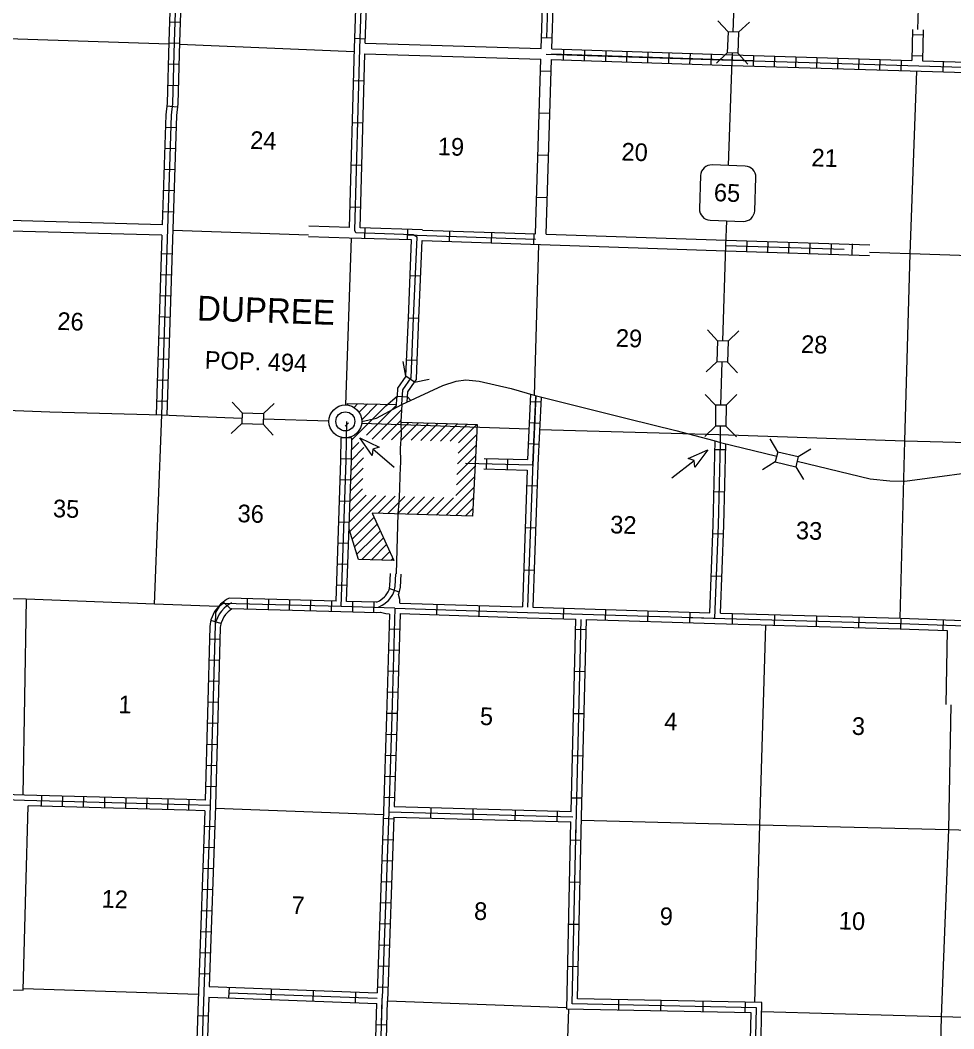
# Model space of a CAD drawing. Extents: x 589837 to 1026606, y 16219719 to 16549911.
# Drawn here: x 957209 to 983629, y 16361112 to 16389668 of the extents above; entities that cross this region are included whole.
import ezdxf

# ---------------------------------------------------------------- set-up
doc = ezdxf.new("R2010")
doc.units = 0
for name, color, linetype in [('L10', 7, 'Continuous'), ('L11', 7, 'Continuous'), ('L13', 7, 'Continuous'), ('L14', 7, 'Continuous'), ('L16', 7, 'Continuous'), ('L18', 7, 'Continuous'), ('L28', 7, 'Continuous'), ('L3', 7, 'Continuous'), ('L4', 7, 'Continuous'), ('L8', 7, 'Continuous'), ('L9', 7, 'Continuous')]:
    doc.layers.add(name, color=color, linetype=linetype)

msp = doc.modelspace()

# ---------------------------------------------------------------- linework, layer by layer
at = {"layer": 'L10'}
msp.add_lwpolyline([(957367, 16365032), (957431, 16367422)], dxfattribs=at)
at = {"layer": 'L11'}
for p, q in [((966971, 16389014), (971952, 16388865)), ((966962, 16388714), (971942, 16388565)), ((961231, 16383878), (956089, 16384015)), ((961222, 16383578), (956081, 16383715)), ((966530, 16383800), (965376, 16383837)), ((972093, 16383607), (977183, 16383438)), ((966522, 16383500), (965367, 16383537)), ((983443, 16372387), (983404, 16370290))]:
    msp.add_line(p, q, dxfattribs=at)
for points in [[(971934, 16383313), (977173, 16383138)], [(951823, 16357129), (951934, 16359573), (952018, 16362296), (952041, 16362306), (957291, 16362208), (957367, 16365032)]]:
    msp.add_lwpolyline(points, dxfattribs=at)
at = {"layer": 'L13'}
for p, q in [((982611, 16389402), (982741, 16393493)), ((961715, 16388986), (966664, 16388783)), ((965367, 16383579), (961526, 16383718)), ((966426, 16378775), (966585, 16383498)), ((971762, 16379046), (971886, 16383314)), ((961013, 16373136), (961220, 16378493)), ((966873, 16378258), (971607, 16378094)), ((957383, 16373275), (957287, 16367726)), ((962734, 16367355), (967489, 16367181)), ((962250, 16362088), (957292, 16362244)), ((972677, 16361709), (967604, 16361893)), ((988624, 16361298), (978193, 16361594))]:
    msp.add_line(p, q, dxfattribs=at)
for points in [[(945856, 16389471), (950938, 16389319), (956272, 16389167), (961415, 16388997)], [(982114, 16372735), (982244, 16377758), (982389, 16383053), (982580, 16388226)], [(998349, 16382542), (992947, 16382679), (987706, 16382869), (982389, 16383053), (981243, 16383093)], [(971907, 16378084), (976977, 16377941), (982244, 16377758), (987603, 16377615)], [(962816, 16373070), (961013, 16373136), (957383, 16373275), (955712, 16373294), (952240, 16373421), (950571, 16373490), (946899, 16373614), (945162, 16373669), (941631, 16373755), (939912, 16373843), (936422, 16373944), (934612, 16374018), (931389, 16374121), (929287, 16374227), (926231, 16374309)], [(978299, 16372544), (978128, 16366886), (977991, 16361859)], [(982937, 16351096), (983154, 16356363), (983276, 16361450), (983488, 16366759), (983554, 16370285)], [(973094, 16367021), (978128, 16366886), (983488, 16366759), (988834, 16366574)], [(972405, 16351522), (972562, 16356729), (972730, 16361667)]]:
    msp.add_lwpolyline(points, dxfattribs=at)
at = {"layer": 'L16'}
for p, q in [((966467, 16378772), (966468, 16378813)), ((966467, 16378799), (966481, 16378813)), ((966468, 16378813), (967856, 16378786)), ((966590, 16377790), (967591, 16378791)), ((966657, 16378705), (966759, 16378808)), ((966800, 16378566), (967036, 16378802)), ((966874, 16378357), (967314, 16378797)), ((967006, 16377923), (967855, 16378772)), ((967170, 16377804), (967998, 16378633)), ((966406, 16378171), (966504, 16378270)), ((967445, 16377797), (967989, 16378341)), ((967721, 16377790), (968208, 16378277)), ((967981, 16378283), (969597, 16378241)), ((967997, 16377783), (968484, 16378270)), ((968272, 16377776), (968760, 16378263)), ((968548, 16377768), (969035, 16378256)), ((968824, 16377761), (969311, 16378249)), ((969099, 16377754), (969587, 16378241)), ((969375, 16377747), (969862, 16378234)), ((969597, 16378241), (970141, 16378217)), ((969614, 16377703), (970129, 16378218)), ((970141, 16378217), (970008, 16375628)), ((969599, 16377405), (970126, 16377933)), ((966580, 16377215), (966933, 16377567)), ((966585, 16377503), (966795, 16377712)), ((969583, 16377107), (970111, 16377634)), ((966571, 16376922), (966924, 16377276)), ((969568, 16376808), (970096, 16377336)), ((966561, 16376630), (966916, 16376985)), ((969552, 16376510), (970080, 16377038)), ((969537, 16376212), (970065, 16376740)), ((966551, 16376337), (966907, 16376693)), ((969259, 16375651), (970050, 16376442)), ((966521, 16375459), (967274, 16376211)), ((966531, 16375752), (966999, 16376220)), ((966536, 16375190), (967548, 16376203)), ((966541, 16376044), (966899, 16376402)), ((967337, 16375709), (967823, 16376195)), ((967612, 16375701), (968097, 16376186)), ((967886, 16375692), (968372, 16376178)), ((968161, 16375684), (968646, 16376170)), ((968435, 16375676), (968921, 16376161)), ((968710, 16375668), (969195, 16376153)), ((968984, 16375659), (969470, 16376145)), ((969534, 16375643), (970034, 16376143)), ((969808, 16375634), (970019, 16375845)), ((967111, 16375482), (967226, 16375598)), ((970008, 16375628), (967173, 16375714)), ((967173, 16375714), (967783, 16374370)), ((966604, 16374975), (967111, 16375482)), ((966672, 16374761), (967314, 16375403)), ((966786, 16374401), (966515, 16375256)), ((966740, 16374546), (967226, 16375032)), ((967226, 16375032), (967403, 16375209)), ((967226, 16374749), (967491, 16375014)), ((966875, 16374398), (967226, 16374749)), ((967149, 16374390), (967579, 16374820)), ((967424, 16374381), (967667, 16374625)), ((967698, 16374373), (967756, 16374430)), ((967783, 16374370), (966786, 16374401))]:
    msp.add_line(p, q, dxfattribs=at)
for radius in [466, 269]:
    msp.add_circle((966410, 16378310), radius, dxfattribs=at)
at = {"layer": 'L18'}
for p, q in [((977239, 16389338), (976951, 16389647)), ((977537, 16389328), (977846, 16389616)), ((977239, 16389338), (977218, 16388742)), ((977537, 16389328), (977239, 16389338)), ((977537, 16389328), (977516, 16388732)), ((977218, 16388742), (976910, 16388454)), ((977516, 16388732), (977218, 16388742)), ((977516, 16388732), (977804, 16388423)), ((976943, 16380594), (976654, 16380901)), ((977241, 16380584), (977549, 16380873)), ((976943, 16380594), (976924, 16379998)), ((977241, 16380584), (976943, 16380594)), ((977241, 16380584), (977222, 16379988)), ((968124, 16379593), (968047, 16380007)), ((976924, 16379998), (976617, 16379709)), ((977222, 16379988), (976924, 16379998)), ((977222, 16379988), (977511, 16379681)), ((968125, 16379592), (967891, 16379251)), ((968369, 16379423), (968124, 16379593)), ((968182, 16379149), (968371, 16379422)), ((968369, 16379423), (968784, 16379500)), ((967555, 16378748), (967874, 16379024)), ((967891, 16379251), (967874, 16379024)), ((967874, 16379024), (968172, 16379002)), ((968172, 16379002), (968182, 16379149)), ((968172, 16379002), (968260, 16378901)), ((976885, 16378772), (976589, 16379072)), ((977184, 16378769), (977484, 16379066)), ((963495, 16378549), (963207, 16378858)), ((964091, 16378529), (964399, 16378817)), ((976885, 16378772), (976881, 16378175)), ((977184, 16378769), (976885, 16378772)), ((977184, 16378769), (977179, 16378173)), ((963495, 16378549), (963485, 16378251)), ((963495, 16378549), (964091, 16378529)), ((964091, 16378529), (964081, 16378231)), ((963485, 16378251), (963176, 16377963)), ((963485, 16378251), (964081, 16378231)), ((964081, 16378231), (964369, 16377922)), ((976881, 16378175), (976581, 16377879)), ((977179, 16378173), (976881, 16378175)), ((977179, 16378173), (977476, 16377872)), ((978647, 16377451), (978428, 16377811)), ((978647, 16377451), (978577, 16377161)), ((978647, 16377451), (979227, 16377311)), ((979227, 16377311), (979157, 16377021)), ((979227, 16377311), (979587, 16377530)), ((978577, 16377161), (978217, 16376941)), ((978577, 16377161), (979157, 16377021)), ((979157, 16377021), (979377, 16376661))]:
    msp.add_line(p, q, dxfattribs=at)
at = {"layer": 'L28'}
for p, q in [((967794, 16377000), (967187, 16377523)), ((975651, 16376709), (976282, 16377204))]:
    msp.add_line(p, q, dxfattribs=at)
for points in [[(967187, 16377523), (967165, 16377345), (966817, 16377842), (967365, 16377578)], [(976282, 16377204), (976111, 16377260), (976666, 16377505), (976300, 16377018)]]:
    msp.add_lwpolyline(points, close=True, dxfattribs=at)
at = {"layer": 'L3'}
for p, q in [((977727, 16385536), (976788, 16385570)), ((976464, 16385268), (976431, 16384329)), ((977996, 16384273), (978029, 16385212)), ((976732, 16384005), (977671, 16383971)), ((977035, 16378770), (977073, 16379993)), ((964086, 16378383), (965944, 16378324)), ((977026, 16377707), (977029, 16378174))]:
    msp.add_line(p, q, dxfattribs=at)
for points in [[(977388, 16389333), (977544, 16393816), (977713, 16399146), (977904, 16404340), (978066, 16409705), (978145, 16413589), (978333, 16414132)], [(977256, 16385553), (977360, 16388535), (977367, 16388737)], [(977092, 16380589), (977178, 16383288), (977202, 16383988)], [(938142, 16379286), (940104, 16379219), (945393, 16379043), (950665, 16378860), (958051, 16378582), (961208, 16378494), (962274, 16378450), (963490, 16378400)], [(966876, 16378310), (967293, 16378398), (968006, 16378784), (969173, 16379323), (969544, 16379444), (969821, 16379486), (970195, 16379449), (971105, 16379237), (971782, 16379040), (974421, 16378381), (975761, 16378047), (976836, 16377771), (977026, 16377707), (978616, 16377322)], [(979196, 16377181), (981262, 16376681), (981819, 16376630), (982244, 16376616), (987586, 16377331), (988272, 16377426), (988822, 16377409), (989112, 16377341), (989424, 16377198), (993153, 16374538)]]:
    msp.add_lwpolyline(points, dxfattribs=at)
for centre, start, end in [((976775, 16385258), 87.9702, 177.9702), ((977714, 16385224), 357.9702, 87.9702), ((976742, 16384319), 177.9702, 267.9702), ((977681, 16384285), 267.9702, 357.9702)]:
    msp.add_arc(centre, 313, start, end, dxfattribs=at)
at = {"layer": 'L4'}
msp.add_lwpolyline([(968006, 16378784), (967983, 16378310), (967987, 16377926), (967959, 16377552), (967971, 16377168), (967951, 16376785), (967939, 16376394), (967926, 16376002), (967900, 16375703), (967846, 16373993)], dxfattribs=at)
at = {"layer": 'L8'}
for p, q in [((971952, 16388865), (972026, 16391203)), ((972111, 16389174), (972176, 16391202)), ((972251, 16388855), (972326, 16391198)), ((961734, 16389602), (961436, 16389611)), ((982464, 16389408), (982440, 16388530)), ((982462, 16389263), (982761, 16389254)), ((982763, 16389397), (982739, 16388521)), ((961715, 16389006), (961416, 16389014)), ((971962, 16389178), (972261, 16389169)), ((977957, 16388515), (972246, 16388705)), ((972251, 16388855), (977365, 16388685)), ((972585, 16388545), (972595, 16388843)), ((973182, 16388525), (973191, 16388823)), ((973778, 16388505), (973788, 16388803)), ((974374, 16388485), (974384, 16388783)), ((974970, 16388465), (974980, 16388764)), ((975567, 16388446), (975576, 16388744)), ((976163, 16388426), (976173, 16388724)), ((976759, 16388406), (976769, 16388704)), ((961698, 16388410), (961399, 16388418)), ((972242, 16388555), (977355, 16388385)), ((977355, 16388386), (977365, 16388684)), ((977365, 16388685), (982440, 16388530)), ((977961, 16388666), (977952, 16388368)), ((978557, 16388648), (978548, 16388350)), ((979154, 16388630), (979145, 16388332)), ((979750, 16388611), (979741, 16388313)), ((980346, 16388593), (980337, 16388295)), ((980943, 16388575), (980934, 16388277)), ((981539, 16388557), (981530, 16388259)), ((982135, 16388538), (982126, 16388240)), ((982443, 16388664), (982743, 16388655)), ((982739, 16388521), (993058, 16388205)), ((983328, 16388502), (983319, 16388204)), ((977356, 16388385), (993047, 16387906)), ((961681, 16387813), (961382, 16387822)), ((961656, 16387205), (961360, 16387238)), ((961619, 16386622), (961321, 16386631)), ((961600, 16386025), (961302, 16386035)), ((961580, 16385429), (961282, 16385439)), ((961561, 16384833), (961263, 16384842)), ((961542, 16384237), (961244, 16384246)), ((961222, 16383578), (961058, 16378498)), ((977183, 16383438), (981250, 16383310)), ((977769, 16383120), (977779, 16383419)), ((978365, 16383102), (978375, 16383400)), ((978962, 16383083), (978971, 16383381)), ((979558, 16383064), (979567, 16383362)), ((980154, 16383045), (980164, 16383343)), ((980754, 16383035), (980764, 16383334)), ((961504, 16383044), (961205, 16383054)), ((961484, 16382448), (961186, 16382457)), ((961465, 16381851), (961167, 16381861)), ((961446, 16381255), (961148, 16381265)), ((961427, 16380659), (961129, 16380668)), ((961408, 16380063), (961109, 16380072)), ((968124, 16379593), (968132, 16379796)), ((961388, 16379466), (961090, 16379476)), ((967849, 16378700), (967873, 16379024)), ((968161, 16378856), (968172, 16379002)), ((971651, 16379078), (971569, 16377229)), ((971712, 16377077), (971798, 16379006)), ((971948, 16378999), (971862, 16377071)), ((961369, 16378870), (961071, 16378880)), ((971643, 16378872), (971941, 16378859)), ((971616, 16378276), (971914, 16378263)), ((966590, 16377837), (966292, 16377842)), ((971590, 16377680), (971888, 16377667)), ((966580, 16377241), (966282, 16377245)), ((970337, 16377262), (971569, 16377229)), ((970405, 16376961), (970413, 16377259)), ((971001, 16376945), (971009, 16377243)), ((970327, 16376962), (971557, 16376929)), ((966560, 16376642), (966262, 16376652)), ((966540, 16376045), (966242, 16376055)), ((966520, 16375449), (966222, 16375459)), ((966500, 16374853), (966202, 16374863)), ((966480, 16374257), (966182, 16374267)), ((966460, 16373660), (966162, 16373670)), ((967931, 16373473), (967653, 16373581)), ((963637, 16372991), (963645, 16373289)), ((964233, 16372975), (964241, 16373273)), ((963176, 16372987), (962955, 16373197)), ((964830, 16372959), (964837, 16373257)), ((965426, 16372943), (965434, 16373241)), ((966022, 16372927), (966030, 16373225)), ((967296, 16373187), (966446, 16373214)), ((966618, 16372909), (966627, 16373208)), ((967214, 16372891), (967224, 16373189)), ((962890, 16372585), (962601, 16372668)), ((967947, 16372420), (967649, 16372429)), ((962863, 16372138), (962564, 16372146)), ((967930, 16371824), (967632, 16371832)), ((962846, 16371542), (962548, 16371550)), ((967912, 16371227), (967614, 16371236)), ((962830, 16370946), (962532, 16370954)), ((967895, 16370631), (967597, 16370640)), ((962814, 16370349), (962516, 16370357)), ((967878, 16370035), (967580, 16370043)), ((962798, 16369753), (962500, 16369761)), ((967859, 16369438), (967561, 16369447)), ((962782, 16369156), (962484, 16369165)), ((967840, 16368842), (967542, 16368851)), ((962766, 16368560), (962467, 16368568)), ((967822, 16368245), (967523, 16368255)), ((962750, 16367964), (962451, 16367972)), ((957811, 16367413), (957819, 16367711)), ((958408, 16367397), (958415, 16367696)), ((959004, 16367382), (959012, 16367680)), ((959600, 16367366), (959608, 16367665)), ((960197, 16367351), (960204, 16367649)), ((960793, 16367336), (960801, 16367634)), ((961389, 16367320), (961397, 16367618)), ((961985, 16367304), (961995, 16367602)), ((967803, 16367649), (967505, 16367659)), ((962736, 16367428), (962558, 16362306)), ((967783, 16367052), (967485, 16367063)), ((967786, 16367103), (967604, 16361893)), ((962714, 16366832), (962416, 16366842)), ((967762, 16366456), (967464, 16366466)), ((962694, 16366236), (962395, 16366246)), ((967742, 16365860), (967444, 16365870)), ((962673, 16365639), (962375, 16365650)), ((962652, 16365043), (962354, 16365054)), ((967721, 16365264), (967423, 16365274)), ((962631, 16364447), (962333, 16364457)), ((967700, 16364667), (967402, 16364678)), ((962610, 16363851), (962312, 16363861)), ((967679, 16364071), (967381, 16364081)), ((967659, 16363475), (967360, 16363485)), ((962590, 16363254), (962292, 16363265)), ((967638, 16362879), (967340, 16362889)), ((962569, 16362658), (962271, 16362669)), ((967617, 16362282), (967319, 16362293)), ((967587, 16361191), (967605, 16361893)), ((967287, 16361200), (967304, 16361832)), ((967437, 16361196), (967453, 16361828)), ((962529, 16361466), (962231, 16361476)), ((967289, 16361236), (967587, 16361228))]:
    msp.add_line(p, q, dxfattribs=at)
for points in [[(962054, 16399451), (961892, 16394338), (961717, 16389050), (961667, 16387295), (961631, 16386970), (961358, 16378489)], [(961742, 16394343), (961567, 16389054), (961517, 16387305), (961481, 16386981), (961208, 16378494)], [(961587, 16394198), (961417, 16389059), (961367, 16387315), (961331, 16386992), (961231, 16383878)], [(977360, 16388535), (993202, 16388051), (994886, 16387988), (998567, 16387886)], [(977178, 16383288), (980526, 16383182)], [(977173, 16383138), (981241, 16383010)], [(968006, 16378784), (968036, 16379200), (968272, 16379543), (968343, 16381235)], [(968371, 16379422), (968420, 16379494), (968432, 16379790)], [(966291, 16373069), (966430, 16377208), (966448, 16378308)], [(966146, 16373223), (966280, 16377212), (966291, 16377842)], [(966446, 16373214), (966580, 16377205), (966591, 16377837)], [(969813, 16377126), (971695, 16377075)], [(967296, 16373187), (967377, 16373233), (967417, 16373258), (967522, 16373345), (967548, 16373374), (967623, 16373484), (967646, 16373544), (967672, 16373657), (967686, 16374000)], [(967349, 16373045), (967453, 16373104), (967504, 16373135), (967627, 16373237), (967667, 16373282), (967756, 16373413), (967790, 16373500), (967821, 16373637), (967836, 16373993)], [(967914, 16373404), (967934, 16373456), (967970, 16373617), (967986, 16373987)], [(963124, 16373303), (963047, 16373264), (962950, 16373194), (962880, 16373131), (962789, 16373035), (962709, 16372931), (962606, 16372693), (962582, 16372581), (962573, 16372490)], [(966146, 16373223), (963124, 16373303)], [(967955, 16373166), (967955, 16373193), (967948, 16373270), (967914, 16373404)], [(967815, 16373021), (966291, 16373069), (962951, 16373158), (962839, 16373070), (962734, 16372898), (962586, 16367433)], [(963193, 16373170), (963126, 16373135), (963045, 16373077), (962985, 16373024), (962903, 16372937), (962839, 16372855), (962750, 16372648), (962731, 16372558), (962722, 16372475)], [(963196, 16373001), (963139, 16372960), (963090, 16372916), (963017, 16372839), (962969, 16372778), (962894, 16372602), (962879, 16372534), (962872, 16372471)], [(967294, 16372887), (966287, 16372919), (963196, 16373001)], [(967815, 16373021), (967727, 16369964), (967641, 16367257), (967457, 16361977)], [(967660, 16372853), (967560, 16372857), (967405, 16372898), (967394, 16372899), (967294, 16372887)], [(967660, 16372853), (967577, 16369968), (967491, 16367262), (967313, 16362132)], [(967961, 16372866), (967877, 16369959), (967796, 16367403)], [(962573, 16372490), (962440, 16367588)], [(962872, 16372471), (962736, 16367429)], [(962586, 16367433), (961917, 16367456), (957327, 16367575), (948732, 16367851), (946757, 16367892)], [(962440, 16367588), (961921, 16367606), (957331, 16367724), (948736, 16368001), (946760, 16368042)], [(962431, 16367288), (961912, 16367306), (957431, 16367422)], [(962431, 16367288), (962253, 16362166), (962155, 16359137), (961941, 16351834)], [(962586, 16367433), (962402, 16362161), (962305, 16359132), (962086, 16351677)], [(962548, 16362006), (962455, 16359127), (962241, 16351822)]]:
    msp.add_lwpolyline(points, dxfattribs=at)
at = {"layer": 'L9'}
for p, q in [((966971, 16389014), (967150, 16394160)), ((966975, 16389135), (966676, 16389145)), ((971794, 16383617), (971942, 16388565)), ((972093, 16383607), (972242, 16388555)), ((971933, 16388238), (972232, 16388229)), ((966940, 16387943), (966642, 16387951)), ((971898, 16387045), (972196, 16387036)), ((966908, 16386750), (966610, 16386758)), ((971862, 16385852), (972160, 16385843)), ((966876, 16385558), (966578, 16385566)), ((971826, 16384660), (972124, 16384651)), ((966845, 16384365), (966546, 16384373)), ((966966, 16383787), (966956, 16383487)), ((968165, 16383749), (968156, 16383449)), ((968160, 16383591), (971789, 16383468)), ((968598, 16383726), (971794, 16383617)), ((969358, 16383700), (969348, 16383402)), ((970550, 16383659), (970540, 16383361)), ((971743, 16383618), (971733, 16383320)), ((968493, 16381228), (968585, 16383427)), ((968585, 16383427), (971934, 16383313)), ((968542, 16382420), (968244, 16382433)), ((968132, 16379796), (968193, 16381241)), ((968485, 16381223), (968187, 16381236)), ((968434, 16380031), (968136, 16380044)), ((971733, 16377674), (971568, 16373053)), ((977170, 16377501), (976872, 16377508)), ((971862, 16377071), (971718, 16373047)), ((971557, 16376929), (971419, 16373057)), ((971840, 16376476), (971542, 16376486)), ((977141, 16376308), (976843, 16376316)), ((971797, 16375283), (971499, 16375294)), ((977108, 16375114), (976810, 16375125)), ((971755, 16374091), (971457, 16374101)), ((977063, 16373921), (976765, 16373932)), ((967955, 16373166), (971419, 16373057)), ((969003, 16372834), (969012, 16373132)), ((970196, 16372796), (970205, 16373094)), ((971718, 16373047), (976724, 16372889)), ((972581, 16372721), (972590, 16373019)), ((972800, 16367268), (972934, 16372709)), ((972930, 16366460), (973084, 16372705)), ((973773, 16372683), (973783, 16372981)), ((974966, 16372645), (974975, 16372944)), ((976159, 16372608), (976168, 16372906)), ((977360, 16372870), (977352, 16372571)), ((978553, 16372836), (978544, 16372538)), ((979746, 16372802), (979737, 16372504)), ((980938, 16372768), (980930, 16372470)), ((982132, 16372734), (982121, 16372436)), ((972928, 16372428), (973226, 16372421)), ((973096, 16367110), (973233, 16372699)), ((973233, 16372699), (976864, 16372584)), ((983324, 16372690), (983314, 16372392)), ((972898, 16371235), (973196, 16371228)), ((972869, 16370042), (973167, 16370035)), ((972840, 16368849), (973138, 16368842)), ((972811, 16367656), (973109, 16367649)), ((967796, 16367403), (972800, 16367268)), ((968830, 16367076), (968838, 16367374)), ((970023, 16367044), (970031, 16367342)), ((971215, 16367012), (971223, 16367310)), ((972408, 16366980), (972416, 16367278)), ((967786, 16367103), (972793, 16366968)), ((972783, 16366463), (973081, 16366457)), ((972756, 16365270), (973055, 16365264)), ((972730, 16364077), (973028, 16364071)), ((972704, 16362884), (973002, 16362878)), ((962558, 16362306), (967313, 16362132)), ((963119, 16362284), (963108, 16361986)), ((963113, 16362135), (967307, 16361982)), ((964311, 16362241), (964300, 16361943)), ((965504, 16362197), (965493, 16361899)), ((966696, 16362154), (966685, 16361855)), ((962548, 16362006), (967304, 16361832)), ((974146, 16361639), (974152, 16361937)), ((975339, 16361614), (975345, 16361913)), ((976532, 16361590), (976538, 16361888)), ((977725, 16361566), (977731, 16361864)), ((978071, 16356507), (978199, 16361855)), ((967046, 16351678), (967287, 16361200)), ((967346, 16351670), (967587, 16361191))]:
    msp.add_line(p, q, dxfattribs=at)
for points in [[(966530, 16383800), (966666, 16388873), (966850, 16394171)], [(968343, 16381235), (968439, 16383523), (968325, 16383593), (966709, 16383645), (966678, 16383712), (966816, 16388869), (967000, 16394166)], [(968598, 16383735), (966830, 16383791), (966962, 16388714)], [(972097, 16388710), (977360, 16388535)], [(968193, 16381241), (968286, 16383441), (968280, 16383445), (966522, 16383500)], [(968432, 16379790), (968493, 16381228)], [(971799, 16379039), (971712, 16377074)], [(976724, 16372889), (976819, 16375379), (976877, 16377761)], [(976869, 16372734), (976969, 16375374), (977026, 16377707)], [(977024, 16372880), (977119, 16375370), (977175, 16377671)], [(967815, 16373021), (971563, 16372902), (976869, 16372734)], [(967961, 16372866), (971558, 16372752), (972934, 16372709)], [(976163, 16372754), (982116, 16372585), (987321, 16372396)], [(977024, 16372880), (982121, 16372735), (987477, 16372541)], [(976864, 16372584), (982111, 16372435), (983443, 16372387)], [(967641, 16367257), (972847, 16367117)], [(978199, 16361855), (972983, 16361962), (973096, 16367110)], [(977771, 16356516), (977892, 16361561), (972676, 16361668), (972793, 16366968)], [(977910, 16356061), (978045, 16361708), (972830, 16361815), (972943, 16366965)], [(967192, 16351524), (967457, 16361977)]]:
    msp.add_lwpolyline(points, dxfattribs=at)

# ---------------------------------------------------------------- texts
at = {"layer": 'L14'}
for s, p in [('24', (963711, 16386026)), ('19', (969020, 16385850)), ('20', (974218, 16385698)), ('21', (979594, 16385533)), ('26', (958255, 16380902)), ('29', (974058, 16380425)), ('28', (979299, 16380251)), ('35', (958130, 16375598)), ('36', (963354, 16375458)), ('32', (973898, 16375143)), ('33', (979154, 16374977)), ('1', (959982, 16370051)), ('5', (970212, 16369716)), ('4', (975429, 16369572)), ('3', (980736, 16369438)), ('12', (959506, 16364546)), ('7', (964880, 16364367)), ('8', (970046, 16364200)), ('9', (975299, 16364055)), ('10', (980369, 16363929))]:
    msp.add_text(s, height=500, rotation=358.0946, dxfattribs=at).set_placement(p)
at = {"layer": 'L16'}
for s, height, p in [('DUPREE', 700, (962205, 16381169)), ('POP. 494', 500, (962426, 16379803))]:
    msp.add_text(s, height=height, rotation=358.1097, dxfattribs=at).set_placement(p)
at = {"layer": 'L3'}
msp.add_text('65', height=500, rotation=357.9691, dxfattribs=at).set_placement((976832, 16384545))

doc.saveas('drawing.dxf')
